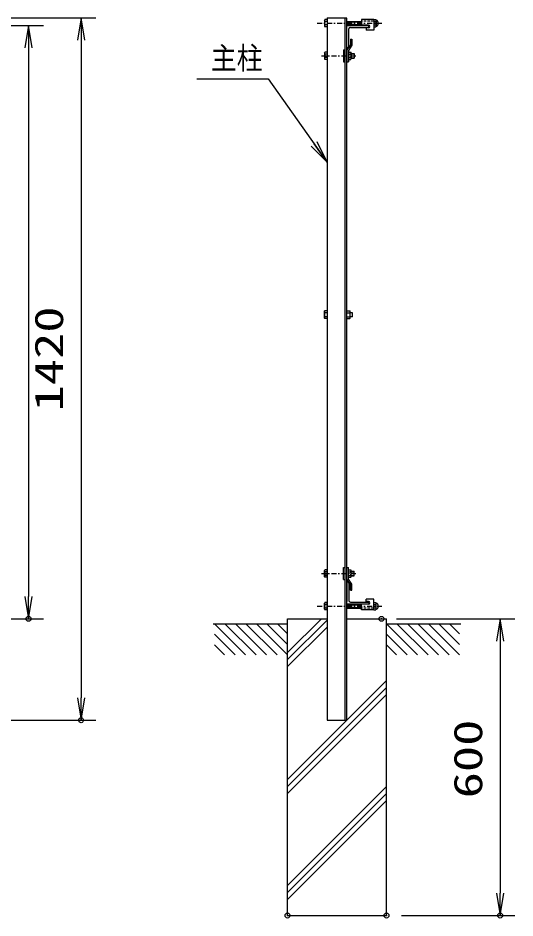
# Model space of a CAD drawing. Units: millimetres, scale not verified. Extents: x -4455 to 4455, y -3150 to 3150.
# Drawn here: x -699 to 306, y 71 to 1891 of the extents above; entities that cross this region are included whole.
import ezdxf
from ezdxf.enums import TextEntityAlignment as Align

# ---------------------------------------------------------------- set-up
doc = ezdxf.new("R2010")
doc.units = ezdxf.units.MM
doc.header["$LTSCALE"] = 20
doc.header["$PDMODE"] = 32
doc.header["$PDSIZE"] = 10
doc.linetypes.add('USER2', pattern=[1.01, 0.5, -0.25, 0.01, -0.25])
doc.linetypes.add('USER4', pattern=[0.375, 0.25, -0.125])
for name, color, linetype, lineweight in [('0-0_1', 7, 'Continuous', 25), ('0-1_2', 7, 'Continuous', 25), ('0-2_0', 4, 'Continuous', 25), ('0-4_EXTCNT-LMEC0', 4, 'Continuous', 25)]:
    doc.layers.add(name, color=color, linetype=linetype, lineweight=lineweight)
doc.layers.add('0-5_DEFPOINTS', color=7, linetype='Continuous')
doc.styles.add('ＭＳ ゴシック', font='')
doc.styles.get('ＭＳ ゴシック').set_extended_font_data('MS Gothic')

# ---------------------------------------------------------------- blocks, each defined once
blk = doc.blocks.new('DARROWS')
at = {"layer": '0-2_0', "color": 2}
blk.add_line((0, 0), (-19.982, 0), dxfattribs=at)
blk.add_lwpolyline([(-20, -3.333), (0, 0), (-20, 3.333)], dxfattribs=at)

msp = doc.modelspace()

# ---------------------------------------------------------------- linework, layer by layer
at = {"layer": '0-0_1', "color": 4, "linetype": 'USER2'}
for p, q in [((-94.01, 1880.53), (36.75, 1880.53)), ((-85.34, 1814.53), (-16.27, 1814.53)), ((-85.34, 767.54), (-16.27, 767.54)), ((-94.01, 701.54), (36.75, 701.54))]:
    msp.add_line(p, q, dxfattribs=at)
at = {"layer": '0-0_1'}
for p, q in [((-74.01, 1891.03), (-74.01, 471.03)), ((-74.01, 1891.03), (-34.01, 1891.03)), ((-37.51, 471.03), (-37.51, 1891.03)), ((-34.01, 471.03), (-34.01, 1891.03)), ((-27.01, 1848.03), (-27.01, 1837.03)), ((-27.01, 1848.03), (-23.81, 1848.03)), ((-23.81, 1848.03), (-23.81, 1836.06)), ((-40.81, 1826.53), (-37.51, 1826.53)), ((-40.81, 1826.53), (-40.81, 1802.53)), ((-27.01, 1837.03), (-34.01, 1826.53)), ((-34.01, 1826.53), (-34.01, 1802.53)), ((-23.81, 1836.06), (-30.81, 1825.56)), ((-30.81, 1825.56), (-30.81, 1802.53)), ((-40.81, 1802.53), (-37.51, 1802.53)), ((-34.01, 1802.53), (-30.81, 1802.53)), ((-25.72, 1819.33), (-19.12, 1819.33)), ((-25.72, 1809.73), (-19.12, 1809.73)), ((-19.12, 1819.33), (-19.12, 1809.73)), ((-40.81, 779.54), (-37.51, 779.54)), ((-40.81, 755.54), (-40.81, 779.54)), ((-34.01, 779.54), (-30.81, 779.54)), ((-34.01, 755.54), (-34.01, 779.54)), ((-30.81, 756.51), (-30.81, 779.54)), ((-25.72, 772.34), (-19.12, 772.34)), ((-19.12, 762.74), (-19.12, 772.34)), ((-40.81, 755.54), (-37.51, 755.54)), ((-27.01, 745.04), (-34.01, 755.54)), ((-23.81, 746.01), (-30.81, 756.51)), ((-25.72, 762.74), (-19.12, 762.74)), ((-27.01, 734.04), (-27.01, 745.04)), ((-27.01, 734.04), (-23.81, 734.04)), ((-23.81, 734.04), (-23.81, 746.01)), ((-154.01, 676.03), (-74.01, 676.03)), ((-154.01, 76.03), (-154.01, 676.03)), ((-34.01, 676.03), (45.99, 676.03)), ((45.99, 76.03), (45.99, 676.03)), ((-304, 666.03), (-154, 666.03)), ((45.99, 666.03), (195.99, 666.03)), ((-74.01, 471.03), (-34.01, 471.03)), ((-154.01, 76.03), (45.99, 76.03))]:
    msp.add_line(p, q, dxfattribs=at)
at = {"layer": '0-0_1', "color": 4}
for p, q in [((-25.72, 1818.37), (-19.12, 1818.37)), ((-25.72, 1810.69), (-19.12, 1810.69)), ((-25.72, 771.38), (-19.12, 771.38)), ((-25.72, 763.7), (-19.12, 763.7)), ((-85.65, 676.03), (-154.01, 607.67)), ((-74.01, 673.53), (-154.01, 593.53)), ((-301.73, 666.03), (-238.85, 603.16)), ((-280.51, 666.03), (-217.64, 603.16)), ((-259.3, 666.03), (-196.43, 603.16)), ((-238.09, 666.03), (-175.21, 603.16)), ((-216.87, 666.03), (-154, 603.16)), ((-195.66, 666.03), (-154, 624.37)), ((-174.44, 666.03), (-154, 645.58)), ((-74.01, 659.39), (-154.01, 579.39)), ((45.99, 666.03), (108.86, 603.16)), ((67.21, 666.03), (130.08, 603.16)), ((88.42, 666.03), (151.29, 603.16)), ((109.63, 666.03), (172.5, 603.16)), ((130.85, 666.03), (193.72, 603.16)), ((152.06, 666.03), (193.72, 624.37)), ((173.27, 666.03), (193.72, 645.58)), ((-301.73, 644.81), (-260.07, 603.16)), ((45.99, 644.81), (87.65, 603.16)), ((-301.73, 623.6), (-281.28, 603.16)), ((45.99, 623.6), (66.44, 603.16)), ((-154.01, 351.17), (45.99, 551.17)), ((-154.01, 337.03), (45.99, 537.03)), ((-154.01, 322.88), (45.99, 522.89)), ((-154.01, 136.81), (45.99, 336.81)), ((-154.01, 122.66), (45.99, 322.67)), ((-154.01, 108.52), (45.99, 308.53))]:
    msp.add_line(p, q, dxfattribs=at)
at = {"layer": '0-0_1'}
for centre, start, end in [((22.53, 1880.41), 294.0287, 66.50071), ((22.53, 701.66), 293.49929, 65.9713)]:
    msp.add_arc(centre, 6.88, start, end, dxfattribs=at)
at = {"layer": '0-1_2'}
for p, q in [((-79.09, 1886.83), (-78.53, 1887.8)), ((-79.09, 1886.83), (-79.09, 1874.25)), ((-74.01, 1887.8), (-78.53, 1887.8)), ((-74.01, 1884.17), (-78.53, 1884.17)), ((-74.01, 1876.91), (-78.53, 1876.91)), ((-74.01, 1887.8), (-74.01, 1873.27)), ((-34.01, 1884.18), (-4.79, 1884.18)), ((-34.01, 1876.95), (-4.79, 1876.95)), ((20.21, 1887.76), (24.71, 1887.76)), ((20.21, 1887.76), (20.21, 1873.29)), ((20.21, 1884.14), (24.76, 1884.14)), ((20.21, 1884.14), (20.21, 1876.91)), ((20.21, 1876.91), (24.71, 1876.91)), ((25.27, 1886.79), (24.71, 1887.76)), ((25.27, 1886.79), (25.27, 1874.26)), ((-79.09, 1874.25), (-78.53, 1873.27)), ((-74.01, 1873.27), (-78.53, 1873.27)), ((20.21, 1873.29), (24.71, 1873.29)), ((25.27, 1874.26), (24.71, 1873.29)), ((-79.09, 1820.82), (-78.53, 1821.79)), ((-79.09, 1820.82), (-79.09, 1808.24)), ((-74.01, 1821.79), (-78.53, 1821.79)), ((-74.01, 1821.79), (-74.01, 1807.26)), ((-30.81, 1821.79), (-26.28, 1821.79)), ((-30.81, 1821.79), (-30.81, 1807.26)), ((-25.72, 1820.82), (-26.28, 1821.79)), ((-25.72, 1820.82), (-25.72, 1808.24)), ((-79.09, 1808.24), (-78.53, 1807.26)), ((-74.01, 1818.16), (-78.53, 1818.16)), ((-74.01, 1810.89), (-78.53, 1810.89)), ((-74.01, 1807.26), (-78.53, 1807.26)), ((-30.81, 1818.16), (-26.29, 1818.16)), ((-30.81, 1810.89), (-26.28, 1810.89)), ((-30.81, 1807.26), (-26.28, 1807.26)), ((-25.72, 1808.24), (-26.28, 1807.26)), ((-79.61, 1297.96), (-78.99, 1299.03)), ((-79.61, 1284.1), (-79.61, 1297.96)), ((-74.01, 1299.03), (-78.99, 1299.03)), ((-74.01, 1295.03), (-78.99, 1295.03)), ((-34.01, 1299.03), (-28.22, 1299.03)), ((-34.01, 1295.03), (-28.22, 1295.03)), ((-22.53, 1295.03), (-27.61, 1295.03)), ((-22.53, 1287.03), (-22.53, 1295.03)), ((-79.61, 1284.1), (-78.99, 1283.03)), ((-74.01, 1287.03), (-78.99, 1287.03)), ((-74.01, 1283.03), (-78.99, 1283.03)), ((-34.01, 1287.03), (-28.22, 1287.03)), ((-34.01, 1283.03), (-28.22, 1283.03)), ((-27.61, 1284.1), (-28.22, 1283.03)), ((-22.53, 1287.03), (-27.61, 1287.03)), ((-79.09, 773.82), (-78.53, 774.79)), ((-79.09, 761.24), (-79.09, 773.82)), ((-74.01, 774.79), (-78.53, 774.79)), ((-74.01, 771.16), (-78.53, 771.16)), ((-74.01, 760.26), (-74.01, 774.79)), ((-30.81, 760.26), (-30.81, 774.79)), ((-30.81, 774.79), (-26.28, 774.79)), ((-30.81, 771.16), (-26.28, 771.16)), ((-25.72, 773.82), (-26.28, 774.79)), ((-25.72, 761.24), (-25.72, 773.82)), ((-79.09, 761.24), (-78.53, 760.26)), ((-74.01, 763.89), (-78.53, 763.89)), ((-74.01, 760.26), (-78.53, 760.26)), ((-30.81, 763.89), (-26.29, 763.89)), ((-30.81, 760.26), (-26.28, 760.26)), ((-25.72, 761.24), (-26.28, 760.26)), ((-79.09, 707.82), (-78.53, 708.79)), ((-79.09, 695.24), (-79.09, 707.82)), ((-79.09, 695.24), (-78.53, 694.26)), ((-74.01, 708.79), (-78.53, 708.79)), ((-74.01, 705.16), (-78.53, 705.16)), ((-74.01, 697.89), (-78.53, 697.89)), ((-74.01, 694.26), (-78.53, 694.26)), ((-74.01, 694.26), (-74.01, 708.79)), ((-34.01, 705.11), (-4.79, 705.11)), ((-34.01, 697.88), (-4.79, 697.88)), ((20.21, 694.3), (20.21, 708.77)), ((20.21, 708.77), (24.71, 708.77)), ((20.21, 705.15), (24.71, 705.16)), ((20.21, 697.92), (20.21, 705.15)), ((20.21, 697.92), (24.76, 697.92)), ((20.21, 694.3), (24.71, 694.3)), ((25.27, 707.8), (24.71, 708.77)), ((25.27, 695.27), (24.71, 694.3)), ((25.27, 695.27), (25.27, 707.8))]:
    msp.add_line(p, q, dxfattribs=at)
at = {"layer": '0-1_2', "color": 4}
for p, q in [((-34.01, 1883.46), (-4.79, 1883.46)), ((-34.01, 1877.67), (-4.79, 1877.67)), ((-34.01, 704.39), (-4.79, 704.39)), ((-34.01, 698.6), (-4.79, 698.6))]:
    msp.add_line(p, q, dxfattribs=at)
at = {"layer": '0-1_2'}
msp.add_lwpolyline([(-27.61, 1284.1), (-27.61, 1297.96), (-28.22, 1299.03)], dxfattribs=at)
for centre, radius, start, end in [((-72.53, 1874.25), 6.57, 156.11459, 180.00005), ((-72.53, 1886.83), 6.57, 180.00005, 203.88695), ((-67.11, 1880.54), 11.98, 162.34599, 197.64446), ((12.23, 1880.63), 13.02, 343.38898, 15.69304), ((18.73, 1874.26), 6.54, 0.00012, 23.96517), ((18.73, 1886.79), 6.57, 336.37143, 0.00012), ((-72.52, 1820.82), 6.57, 180.00005, 203.88695), ((-32.29, 1820.82), 6.57, 336.11305, 359.99995), ((-67.11, 1814.52), 11.98, 162.34599, 197.64446), ((-72.52, 1808.24), 6.57, 156.11459, 180.00005), ((-37.7, 1814.52), 11.98, 342.35554, 17.65401), ((-32.29, 1808.24), 6.57, 359.99995, 23.88541), ((-72.37, 1297.96), 7.23, 179.99992, 203.88486), ((-66.41, 1291.03), 13.19, 162.35463, 197.65355), ((-34.84, 1297.96), 7.23, 336.12625, 0), ((-40.86, 1291.03), 13.25, 342.41266, 17.55417), ((-72.37, 1284.1), 7.23, 156.1122, 179.99992), ((-34.84, 1284.1), 7.23, 0, 23.88957), ((-72.53, 773.82), 6.57, 179.99995, 203.88541), ((-67.11, 767.53), 11.98, 162.35554, 197.65401), ((-32.29, 773.82), 6.57, 336.11459, 0.00005), ((-37.7, 767.53), 11.98, 342.34599, 17.64446), ((-72.53, 761.24), 6.57, 156.11305, 179.99995), ((-32.29, 761.24), 6.57, 0.00005, 23.88695), ((-72.53, 707.82), 6.57, 179.99995, 203.88541), ((-67.11, 701.53), 11.98, 162.35554, 197.65401), ((-72.53, 695.24), 6.57, 156.11305, 179.99995), ((12.23, 701.43), 13.02, 344.30696, 16.61102), ((18.73, 707.8), 6.54, 336.03483, 359.99988), ((18.73, 695.27), 6.57, 359.99988, 23.62857)]:
    msp.add_arc(centre, radius, start, end, dxfattribs=at)
at = {"layer": '0-2_0', "color": 1}
for p, q in [((-1397.4, 1891.03), (-541.33, 1891.03)), ((-997.4, 1876.03), (-647.33, 1876.03)), ((-1364.21, 676.03), (-647.33, 676.03)), ((65.99, 676.03), (305.67, 676.03)), ((-1414.9, 471.03), (-541.33, 471.03)), ((75.99, 76.03), (305.67, 76.03))]:
    msp.add_line(p, q, dxfattribs=at)
at = {"layer": '0-2_0', "color": 7}
for p, q in [((-34.01, 1876.03), (10.99, 1876.03)), ((-4.79, 1887.83), (-4.79, 1876.43)), ((20.21, 1887.83), (-4.79, 1887.83)), ((9.61, 1876.43), (-4.79, 1876.43)), ((10.99, 1876.03), (10.99, 1875.03)), ((20.21, 1887.83), (20.21, 1866.23)), ((-34.01, 1825.73), (-34.01, 1870.73)), ((-30.01, 1834.03), (-30.01, 1869.03)), ((-27.01, 1872.03), (7.99, 1872.03)), ((5.21, 1871.23), (5.21, 1866.23)), ((9.61, 1871.23), (5.21, 1871.23)), ((20.21, 1866.23), (5.21, 1866.23)), ((-33.01, 1831.03), (-34.01, 1831.03)), ((-34.01, 756.34), (-34.01, 711.34)), ((-33.01, 751.04), (-34.01, 751.04)), ((-30.01, 748.04), (-30.01, 713.04)), ((-27.01, 710.04), (7.99, 710.04)), ((20.21, 715.84), (5.21, 715.84)), ((20.21, 694.24), (20.21, 715.84)), ((-34.01, 706.04), (10.99, 706.04)), ((-4.79, 694.24), (-4.79, 705.64)), ((9.61, 705.64), (-4.79, 705.64)), ((20.21, 694.24), (-4.79, 694.24)), ((10.99, 706.04), (10.99, 707.04))]:
    msp.add_line(p, q, dxfattribs=at)
at = {"layer": '0-2_0', "color": 7, "linetype": 'USER4'}
for p, q in [((20.21, 1884.63), (-4.79, 1884.63)), ((20.21, 697.44), (-4.79, 697.44))]:
    msp.add_line(p, q, dxfattribs=at)
at = {"layer": '0-2_0', "color": 2}
for p, q in [((-571.33, 1846.03), (-571.33, 516.03)), ((-677.33, 1831.03), (-677.33, 721.03)), ((275.67, 631.03), (275.67, 121.03))]:
    msp.add_line(p, q, dxfattribs=at)
at = {"layer": '0-2_0', "color": 7}
msp.add_lwpolyline([(9.61, 710.84), (5.21, 710.84), (5.21, 715.84)], dxfattribs=at)
for centre, radius, start, end in [((7.99, 1875.03), 3, 270, 360), ((9.61, 1873.83), 2.6, 270, 90), ((-27.01, 1869.03), 3, 90, 180), ((-33.01, 1834.03), 3, 270, 0), ((-33.01, 748.04), 3, 0, 90), ((-27.01, 713.04), 3, 180, 270), ((7.99, 707.04), 3, 0, 90), ((9.61, 708.24), 2.6, 270, 90)]:
    msp.add_arc(centre, radius, start, end, dxfattribs=at)
at = {"layer": '0-4_EXTCNT-LMEC0'}
msp.add_lwpolyline([(-337.26, 1768.2), (-193.13, 1768.2), (-75.74, 1602.03)], dxfattribs=at)
at = {"layer": '0-5_DEFPOINTS'}
for p in [(-677.33, 676.03), (35.99, 676.03), (-571.33, 471.03), (-154.01, 76.03), (45.99, 76.03), (45.99, 76.03), (275.67, 76.03)]:
    msp.add_point(p, dxfattribs=at)

# ---------------------------------------------------------------- block references
at = {"layer": '0-2_0', "xscale": 2.25, "yscale": 2.25}
for p, rotation in [((-677.33, 1876.03), 90), ((-571.33, 1891.03), 90), ((-677.33, 676.03), 270), ((275.67, 676.03), 90), ((-571.33, 471.03), 270), ((275.67, 76.03), 270)]:
    msp.add_blockref('DARROWS', p, dxfattribs=dict(at, rotation=rotation))
at = {"layer": '0-4_EXTCNT-LMEC0', "xscale": 2.25, "yscale": 2.25, "rotation": 305.23822}
msp.add_blockref('DARROWS', (-74.01, 1599.58), dxfattribs=at)

# ---------------------------------------------------------------- texts
at = {"layer": '0-0_1', "color": 4, "style": 'ＭＳ ゴシック', "width": 0.85}
msp.add_text('主柱', height=45.13, dxfattribs=at).set_placement((-309.15, 1773.76), align=Align.BOTTOM_LEFT)
at = {"layer": '0-2_0', "color": 3, "style": 'ＭＳ ゴシック', "width": 1.35}
for s, p in [('1420', (-590.23, 1095.53)), ('600', (256.77, 313.03))]:
    msp.add_text(s, height=57.77, rotation=90, dxfattribs=at).set_placement(p, align=Align.BOTTOM_LEFT)

doc.saveas('drawing.dxf')
